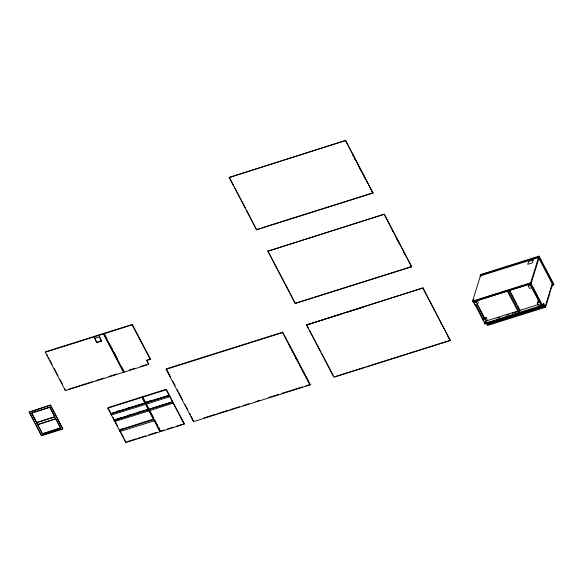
<?xml version="1.0" encoding="UTF-8"?>
<svg xmlns="http://www.w3.org/2000/svg" width="583" height="583" viewBox="0 0 583 583"><rect width="100%" height="100%" fill="white"/><g stroke="black" fill="none" stroke-linecap="round" stroke-linejoin="round"><path stroke-width="0.87" d="M114.902 421.057L114.968 421.611L114.188 419.789M145.67 403.844L145.765 404.354L111.455 415.023L110.734 413.252M148.468 409.084L145.706 403.771M119.304 429.919L153.693 418.98L149.066 410.264L149.139 410.84L114.851 421.494M172.655 401.483L166.301 389.255L142.587 396.731L142.434 397.242L160.463 431.617L184.177 424.147L184.33 423.637L172.546 401.395M551.431 288.257C551.591 286.224 549.346 293.628 549.871 293.38L545.601 307.183L487.621 325.46L487.22 324.687M45.292 352.285L45.445 351.775L103.563 333.454L123.683 371.823L123.53 372.326L65.413 390.646L45.292 352.285L103.41 333.964L103.563 333.454M29.15 412.115L50.583 405.054L62.84 428.964L41.517 435.69L29.15 412.115L50.583 405.054M60.588 428.279L49.774 407.109L31.686 412.808L42.508 433.978L60.698 427.937L42.61 433.635M41.517 435.69L29.667 412.56M65.413 390.646L64.728 388.54M96.734 342.651L94.643 337.856L96.734 342.651L101.5 341.142L99.409 336.347M103.883 333.811L104.044 333.308L132.29 324.403L150.385 358.909L150.232 359.419L146.654 360.542L148.672 364.404L124.004 372.18L103.883 333.811L132.137 324.906L132.29 324.403M119.369 430.108L120.091 431.478L154.371 420.824L154.342 420.234L160.143 431.26L159.982 431.77L125.819 442.541L107.789 408.158L107.942 407.655L142.114 396.885L144.905 402.882L110.741 413.646M145.058 403.181L110.85 413.864M124.004 372.18L124.164 371.67M114.261 420.503L148.381 409.652M119.53 430.407L153.693 419.643M146.654 360.542L146.807 360.039L148.672 364.404M125.819 442.541L124.74 439.677M159.982 431.77L141.953 397.387L142.114 396.885M145.036 403.261L110.821 413.945M145.495 402.94L169.179 395.551M145.539 403.028L169.223 395.638M148.432 409.74L114.217 420.423M148.905 409.587L172.619 402.11M166.133 369.345L166.293 368.842L282.719 332.142L310.149 384.437L309.988 384.948L193.563 421.64L166.133 369.345L282.566 332.645L282.719 332.142M229.141 177.502L345.675 140.459L372.996 193.097L256.571 229.797L229.141 177.502L345.675 140.459M184.177 424.147L166.148 389.765L166.301 389.255M160.463 431.617L158.503 427.084M193.563 421.64L191.188 416.306M256.571 229.797L246.543 210.15M267.808 251.229L384.343 214.194L411.664 266.825L295.231 303.524L267.808 251.229L384.343 214.194M295.231 303.524L290.276 293.533M290.043 347.169L290.203 346.659L308.028 380.648L307.868 381.158M354.413 158.19L354.952 159.312M306.476 324.957L423.01 287.922L450.331 340.559L333.899 377.259L306.476 324.957L423.01 287.922M358.909 166.76L361.161 171.045M363.231 174.732L361.489 171.14M363.559 175.082L363.85 175.636M367.356 182.596L366.656 181M480.895 276.859L480.224 274.68L539.056 256.141L553.85 284.344L553.675 284.912L551.948 285.451M538.051 258.612L538.911 258.342L531.098 283.571L472.981 301.892L472.58 301.12L480.385 275.89L538.503 257.569L552.218 283.717L545.192 306.41L487.075 324.731L486.295 323.237M472.981 301.892L473.79 299.283M474.278 302.57L474.103 303.138L476.347 302.431L476.996 300.34L478.228 302.701L477.586 304.785L475.342 305.492L474.278 302.57L475.203 300.908L476.398 300.529M475.56 301.149L475.721 300.646M484.466 321.991L484.291 322.552L486.535 321.845L487.177 319.761L485.945 317.4L484.152 317.968L483.052 320.198L485.296 319.491L485.945 317.4M545.601 307.183L543.509 303.196L542.722 305.732L484.604 324.053L484.786 322.071M485.777 321.386L485.369 322.705L484.509 322.975L473.156 301.331L475.757 300.507M519.672 314.048L488.904 323.419M487.847 324.286L490.514 323.448L490.456 322.61M509.484 290.458L509.644 289.948M520.932 313.909L518.265 314.754L518.2 313.916M507.348 291.15L518.433 312.284L519.293 312.014L519.905 310.039M531.514 287.281L531.966 287.135L531.791 287.703L529.546 288.41L528.315 286.049L528.956 283.965L530.151 283.586M520.291 313.552L520.4 313.188M530.151 283.943L530.304 283.44M542.722 305.732L530.698 282.799L538.503 257.569M553.675 284.912L538.881 256.702L539.056 256.141M522.39 312.051L521.858 313.763L521.078 312.277M523.111 313.195L522.557 312.772L523.024 311.264M540.915 304.195L540.74 304.763L538.495 305.47L537.256 303.109L537.905 301.025L539.1 300.646M540.74 304.763L539.676 301.841L539.224 301.979M551.46 288.242L552.597 284.577L552.188 283.804M257.533 229.185L260.12 228.368M261.847 227.829L373.098 192.762M94.482 338.359L99.256 336.857L101.5 341.142M96.887 342.141L101.661 340.64M295.341 303.189L312.59 297.753M314.31 297.206L411.766 266.489M147.521 359.813L148.957 359.361M68.167 389.32L92.457 381.661M95.925 380.568L103.738 378.112M108.941 376.472L116.746 374.009M129.266 370.059L135.22 368.186M140.328 366.576L146.282 364.696M308.822 324.359L316.452 321.954M318.15 321.415L325.78 319.01M327.478 318.478L341.04 314.201M347.57 312.145L355.353 309.69M357.08 309.143L363.136 307.241M49.664 407.444L31.584 413.143L42.508 433.978M480.049 275.249L538.881 256.702M54.948 418.885L37.618 424.657L55.706 418.951M107.789 408.158L141.953 397.387M142.434 397.242L166.148 389.765M116.804 411.481L119.369 410.672M127.91 407.983L130.468 407.174M146.311 402.183L150.545 400.842M41.619 435.348L62.097 428.899M169.092 395.252L145.466 402.445M169.813 396.622L146.216 404.216L146.151 403.72M472.58 301.12L530.698 282.799M484.437 297.775L495.71 294.218M499.186 293.125L506.991 290.662M512.195 289.022L518.272 287.106M526.945 284.373L529.546 283.549M477.455 300.099L490.471 295.989M492.205 295.443L501.752 292.433M510.504 289.678L513.084 288.862M519.978 286.69L524.277 285.335M473.425 301.841L530.683 283.797M530.275 284.919L530.727 284.781L530.552 285.342L528.315 286.049M116.782 419.031L121.053 417.683M127.888 415.533L132.159 414.185M138.987 412.028L141.552 411.226M114.13 420.124L148.352 409.018M172.488 401.723L148.774 409.2L146.231 403.676M148.862 409.499L172.648 402.03M173.209 403.101L149.612 410.687M120.309 429.554L122.875 428.753M537.256 303.109L539.501 302.402M486.747 320.796L538.801 304.384M497.168 318.107L499.711 317.305M506.496 315.17L509.039 314.368M512.18 313.377L518.36 311.431M540.907 305.201L541.767 304.924M484.335 323.536L541.592 305.492M490.449 322.027L517.806 313.399M490.339 322.363L517.704 313.741M490.23 322.727L518.447 313.836M522.557 312.772L542.358 306.527L542.343 307.132M488.984 323.521L490.653 322.997M520.072 313.771L520.787 313.545M520.138 313.902L520.714 313.72M522.543 313.377L542.919 306.95M126.832 441.761L136.225 438.802M137.931 438.263L145.619 435.836M149.037 434.765L156.725 432.338M161.462 430.844L164.005 430.043M167.394 428.979L173.319 427.106M176.707 426.042L182.639 424.169M204.065 417.873L215.28 414.338M217.007 413.799L228.215 410.264M229.942 409.718L239.431 406.73M242.878 405.644L248.912 403.742M255.813 401.563L260.127 400.208M268.748 397.489L278.237 394.494M281.684 393.408L302.388 386.886M305.835 385.8L310.149 384.437M334.868 376.647L365.053 367.13M366.78 366.59L450.433 340.217M111.586 414.6L111.455 415.023M120.222 431.056L120.091 431.478M543.072 304.275L544.333 306.68M542.299 304.72L543.473 306.957M532.33 286.923L537.256 296.317M539.304 300.23L540.128 301.797M530.239 283.841L541.862 306.002M529.823 284.067L539.268 302.067M509.243 289.707L516.808 304.137M517.653 305.74L520.072 310.892L509.134 290.043M521.479 313.887L521.88 314.66M521.384 313.916L521.785 314.689M520.218 312.546L520.998 314.04M508.208 290.881L519.293 312.014M517.42 313.144L518.265 314.754M489.676 321.845L490.514 323.448M488.78 323.135L489.079 323.696M476.347 302.431L484.145 317.239M485.296 319.491L486.535 321.845M487.002 322.683L487.935 324.461M477.317 304.749L484.458 318.376M475.925 304.705L483.722 319.571M345.573 140.802L372.996 193.097M384.233 214.529L411.664 266.825M422.901 288.257L450.331 340.559M352.445 154.16L353.881 156.9M354.828 158.707L356.264 161.447M357.612 164.02L358.742 166.162M364.018 176.234L365.461 178.981M370.387 188.382L371.888 191.239M372.158 191.756L372.45 192.31M359.288 167.474L360.979 170.797M392.046 229.95L392.862 231.509M396.134 237.74L398.991 243.191M403.713 252.191L405.345 255.303M440.449 322.246L441.295 323.856M448.043 336.726L448.888 338.329M229.25 177.159L233.47 185.205M234.308 186.815L245.705 208.539M267.91 250.887L277.195 268.588M278.04 270.199L289.43 291.923M306.578 324.622L308.691 328.644M309.529 330.255L320.927 351.979M321.772 353.582L333.163 375.306M289.525 345.369L289.817 346.739L289.372 345.879M282.566 332.645L309.988 384.948M295.851 358.232L296.674 359.813M166.293 368.842L170.513 376.888M172.619 380.91L175.155 385.735M177.261 389.757L178.107 391.368M178.952 392.978L182.749 400.215M184.855 404.238L187.391 409.069M189.497 413.092L190.342 414.702M132.137 324.906L150.232 359.419M142.587 396.731L145.51 402.306M150.472 411.766L153.008 416.597M155.122 420.635L155.967 422.245M156.812 423.856L157.658 425.466M104.044 333.308L106.973 338.898M109.072 342.899L112.847 350.091M113.685 351.687L117.453 358.88M121.228 366.073L123.326 370.074M103.41 333.964L123.53 372.326M108.365 408.45L110.449 412.429M113.117 417.508L113.882 418.966M115.39 421.852L117.445 425.772M120.63 431.843L123.917 438.11M46.706 354.173L47.544 355.768M48.382 357.372L49.22 358.968M50.058 360.564L52.157 364.564M54.248 368.558L58.023 375.751M60.115 379.752L62.629 384.547M50.481 405.389L62.84 428.964M49.774 407.109L54.394 415.919M56.077 419.126L60.275 427.135M36.78 422.515L54.86 416.816L36.78 422.515M528.592 261.505L527.717 264.325L532.49 262.816L533.358 260.003L528.592 261.505"/></g></svg>
